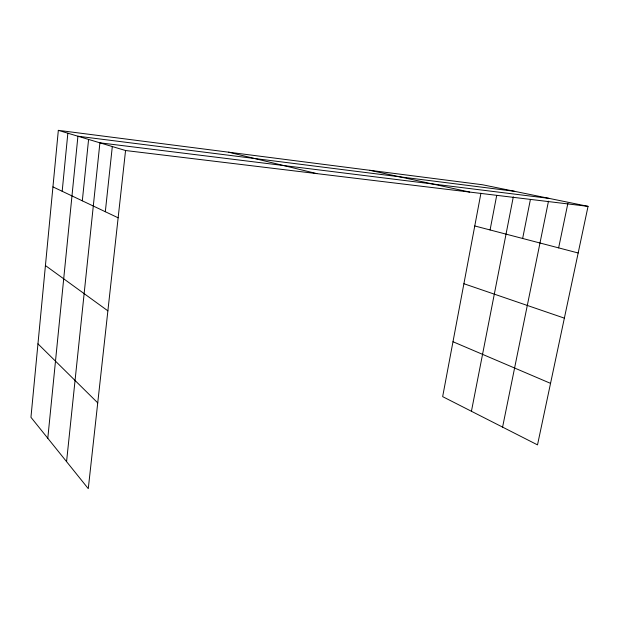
<?xml version="1.0" encoding="UTF-8"?>
<svg xmlns="http://www.w3.org/2000/svg" width="619" height="619" viewBox="0 0 619 619"><rect width="100%" height="100%" fill="white"/><g stroke="black" fill="none" stroke-linecap="round" stroke-linejoin="round"><path stroke-width="0.93" d="M58.333 130.346L30.95 417.299L88.277 488.654L125.556 150.525L58.333 130.346L482.518 184.756L588.05 206.359L537.509 444.875L442.655 396.64L480.932 193.182M62.186 191.279L67.85 133.201M47.795 438.267L77.924 136.226L514.397 191.279M82.319 200.819L88.587 139.422M66.566 461.627L99.907 142.819L549.045 198.374M105.323 211.721L112.31 146.548M490.078 229.966L496.701 195.418M471.43 411.271L513.306 196.873M522.645 238.47L530.421 199.403M502.589 427.118L548.48 201.167M558.64 247.879L567.909 203.21M125.556 150.525L588.05 206.359M369.783 170.295L469.689 192.068M228.543 152.181L316.843 173.614M474.765 225.958L578.169 252.985M463.902 283.726L564.366 318.143M452.984 341.734L550.539 383.362M52.94 186.892L118.136 217.803M45.435 265.551L107.884 310.854M37.96 343.839L97.732 402.868"/></g></svg>
